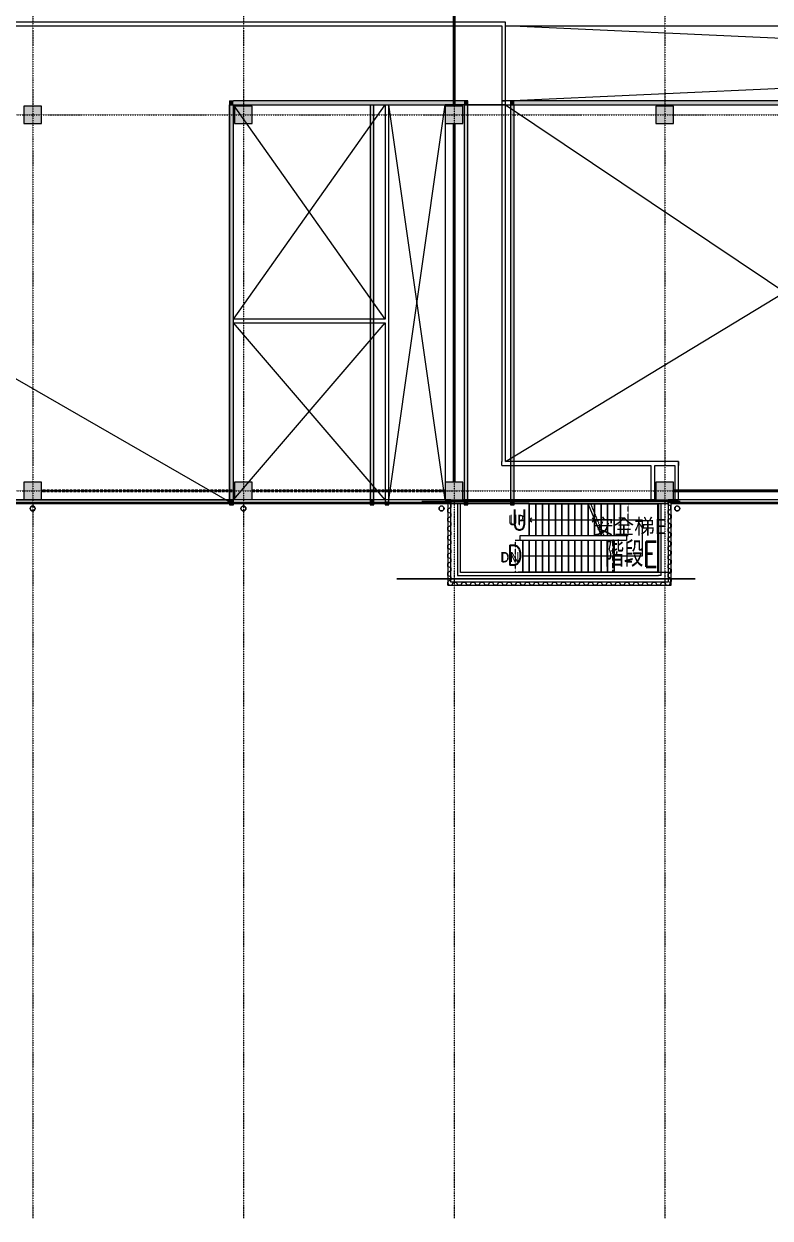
# Model space of a CAD drawing. Extents: x -32000 to 290600, y -29000 to 131250.
# Drawn here: x 159250 to 189000, y -29000 to 18625 of the extents above; entities that cross this region are included whole.
import ezdxf
from ezdxf.enums import TextEntityAlignment as Align

# ---------------------------------------------------------------- set-up
doc = ezdxf.new("R2010")
doc.units = 0
doc.header["$LTSCALE"] = 10
for name, pattern in [('H12PL2$0$JJP_三點線', [0.9, 0.3, -0.15, 0, -0.15, 0, -0.15, 0, -0.15]), ('H12PL2$0$JJP_虛線(退縮線、投影線、地下室範圍、非屬本工程、圖面分區)', [0.45, 0.3, -0.15]), ('H12PL2$0$虛線', [0.846667, 0.423333, -0.423333]), ('XFM7P20ICA$0$CENTERK3', [2.749, 2.5, -0.083, 0.083, -0.083]), ('XFM7P20ICA$0$H12PL2$0$JJP_三點線', [0.9, 0.3, -0.15, 0, -0.15, 0, -0.15, 0, -0.15]), ('XFM7P20ICA$0$XFDP20$0$HIDDEN2', [0.1875, 0.125, -0.0625])]:
    doc.linetypes.add(name, pattern=pattern)
for name, color, linetype in [('H12PL2$0$A-OBJE-2D', 252, 'Continuous'), ('H12PL2$0$A-OBJE-2D.200K', 252, 'Continuous'), ('H12PL2$0$A-OBJE-MEP', 252, 'Continuous'), ('H12PL2$0$A-STRS', 252, 'Continuous'), ('H12PL2$0$A-TEXT', 252, 'Continuous'), ('H12PL2$0$A-WALL-EX', 252, 'Continuous'), ('H12PL2$0$A-WALL-IN', 252, 'Continuous'), ('H12PL2$0$A-WALL-IN.200K', 252, 'Continuous'), ('H12PL2$0$A-ZONE', 252, 'Continuous'), ('H12PL2$0$S-COL', 252, 'Continuous'), ('H12PL2$0$S-GRID', 252, 'Continuous'), ('H12PL2$0$S-SLAB-SHOW', 252, 'Continuous'), ('H12PL2$0$S-SLAB-SHOW.200K', 252, 'Continuous'), ('H12PL2$0$S-WALL', 252, 'Continuous'), ('XFDP20$0$A-Partition-Col (50K)', 1, 'Continuous'), ('XFDP20$0$A-W-P3_(50K)', 2, 'Continuous'), ('XFDP20$0$A-W-R1 (Rockwool) (50K)', 2, 'Continuous'), ('XFM7P20ICA$0$H12PL2$0$A-OBJE-2D', 252, 'Continuous'), ('XFM7P20ICA$0$H12PL2$0$A-OBJE-MEP', 252, 'Continuous'), ('XFM7P20ICA$0$H12PL2$0$A-WALL-EX', 252, 'Continuous'), ('XFM7P20ICA$0$H12PL2$0$A-WALL-IN', 252, 'Continuous'), ('XFM7P20ICA$0$H12PL2$0$Hattch', 252, 'Continuous'), ('XFM7P20ICA$0$H12PL2$0$S-COL', 252, 'Continuous'), ('XFM7P20ICA$0$H12PL2$0$S-GRID', 252, 'Continuous'), ('XFM7P20ICA$0$H12PL2$0$S-WALL', 252, 'Continuous'), ('XFM7P20ICA$0$K-SIN', 252, 'XFM7P20ICA$0$CENTERK3'), ('XFM7P20ICA$0$TEXT2', 252, 'Continuous'), ('XFM7P20ICA$0$XFDP20$0$A-Partition-Col (200K)', 1, 'Continuous'), ('XFM7P20ICA$0$XFDP20$0$A-Partition-Col (50K)', 1, 'Continuous'), ('XFM7P20ICA$0$XFDP20$0$A-W-P3_(50K)', 2, 'Continuous'), ('XFM7P20ICA$0$XFDP20$0$A-W-R1 (Rockwool) (200K)', 2, 'XFM7P20ICA$0$XFDP20$0$HIDDEN2'), ('XFM7P20ICA$0$XFDP20$0$A-W-R1 (Rockwool) (50K)', 2, 'Continuous')]:
    doc.layers.add(name, color=color, linetype=linetype)
doc.styles.add('H12PL2$0$Standard', font='', dxfattribs={"width": 0.8})
doc.styles.add('XFM7P20ICA$0$H12PL2$0$Standard', font='isocp.shx', dxfattribs={"bigfont": 'chineset.shx'})
doc.styles.add('XFM7P20ICA$0$TEXT', font='romans.shx', dxfattribs={"width": 0.85, "bigfont": 'BIGFONT.shx'})
doc.styles.get('H12PL2$0$Standard').set_extended_font_data('Microsoft JhengHei')

# ---------------------------------------------------------------- blocks, each defined once
blk = doc.blocks.new('XFDP20$0$TP1-50-Partition_Col-side')
blk.add_lwpolyline([(-2.5, -4), (-2.5, -3.9), (-2.6, -3.9), (-2.5, -3), (-2.5, -0.3), (-2.4, -0.2), (-0.7, -0.2), (-0.5, -0.2), (-0.1, -0.2), (0, -0.2), (0, -0.2), (0.5, -0.2), (0.6, -0.2), (2.4, -0.2), (2.5, -0.3), (2.5, -3), (2.6, -3.9), (2.5, -3.9), (2.5, -4), (2.7, -4), (2.7, 0), (-2.7, 0), (-2.7, -4)], close=True)
for points in [[(-1.6, -2.1), (-2.3, -2.1, 0.414213), (-2.4, -2.2), (-2.4, -3.6), (-2.5, -3.6), (-2.5, -2.2, -0.414213), (-2.3, -2), (-1.6, -2), (-1.6, -2.1)], [(1.6, -2.1), (2.3, -2.1, -0.414213), (2.4, -2.2), (2.4, -3.6), (2.5, -3.6), (2.5, -2.2, 0.414213), (2.3, -2), (1.6, -2), (1.6, -2.1)]]:
    blk.add_lwpolyline(points, format="xyb")
blk.add_lwpolyline([(2.2, -3.6), (-2.2, -3.6, -0.414214), (-2.3, -3.5), (-2.3, -2.6, -0.414214), (-2.2, -2.5), (-1.3, -2.5, 0.414214), (-1.1, -2.3), (-1.1, -2.2, 0.414214), (-1.3, -2.1), (-1.9, -2.1), (-1.9, -2.1), (-1.3, -2.1, -0.414214), (-1.2, -2.2), (-1.2, -2.3, -0.414214), (-1.3, -2.4), (-2.2, -2.4, 0.414214), (-2.4, -2.6), (-2.4, -3.5, 0.414214), (-2.2, -3.6), (2.2, -3.6, 0.414214), (2.4, -3.5), (2.4, -2.6, 0.414214), (2.2, -2.4), (1.3, -2.4, -0.414214), (1.2, -2.3), (1.2, -2.2, -0.414214), (1.3, -2.1), (1.9, -2.1), (1.9, -2.1), (1.3, -2.1, 0.414214), (1.1, -2.2), (1.1, -2.3, 0.414214), (1.3, -2.5), (2.2, -2.5, -0.414214), (2.3, -2.6), (2.3, -3.5, -0.414214)], format="xyb", close=True)
blk = doc.blocks.new('XFDP20')
at = {"layer": 'XFDP20$0$A-W-P3_(50K)', "ltscale": 0.5}
for p, q in [((176375, 15350), (176375, 29650)), ((176425, 15350), (176425, 29650)), ((176375, 14650), (176375, 350)), ((176425, 14650), (176425, 350))]:
    blk.add_line(p, q, dxfattribs=at)
at = {"layer": 'XFDP20$0$A-W-R1 (Rockwool) (50K)'}
for p, q in [((192850, 25, 0), (185150, 25, 0)), ((192850, -25, 0), (185150, -25, 0))]:
    blk.add_line(p, q, dxfattribs=at)
at = {"layer": 'XFDP20$0$A-Partition-Col (50K)', "xscale": -10, "yscale": 10, "zscale": 10, "rotation": 90}
blk.add_blockref('XFDP20$0$TP1-50-Partition_Col-side', (185150, 0), dxfattribs=at)
blk = doc.blocks.new('H12PL2')
at = {"layer": 'H12PL2$0$A-OBJE-2D', "lineweight": 0}
for p, q in [((167600, 6850), (173650, 15400)), ((173650, 6850), (167600, 15400)), ((173800, -350), (176050, 15400)), ((176050, -350), (173800, 15400)), ((178450, 1170), (201900, 15400)), ((178450, 15400), (201900, -350)), ((167600, -350), (173650, 6700)), ((173650, -350), (167600, 6700))]:
    blk.add_line(p, q, dxfattribs=at)
at = {"layer": 'H12PL2$0$A-OBJE-2D.200K', "lineweight": 0}
for p, q in [((178450, 15550), (243150, 18550)), ((243150, 15550), (178450, 18550))]:
    blk.add_line(p, q, dxfattribs=at)
at = {"layer": 'H12PL2$0$A-OBJE-MEP', "lineweight": 0, "flags": 128}
for points in [[(159695, -700, 1), (159505, -700, 1)], [(168095, -700, 1), (167905, -700, 1)], [(175995, -700, 1), (175805, -700, 1)], [(185395, -700, 1), (185205, -700, 1)]]:
    blk.add_lwpolyline(points, format="xyb", close=True, dxfattribs=at)
at = {"layer": 'H12PL2$0$A-OBJE-MEP', "lineweight": 0}
for centre in [(159600, -700), (168000, -700), (175900, -700), (185300, -700)]:
    blk.add_circle(centre, 100, dxfattribs=at)
at = {"layer": 'H12PL2$0$A-STRS', "lineweight": 0}
for p, q in [((179400, -530), (179400, -1780)), ((181740, -530), (179400, -530)), ((179400, -530), (179400, -1780)), ((179660, -530), (179400, -530)), ((179400, -530), (179400, -1780)), ((183040, -530), (179400, -530)), ((179400, -530), (179400, -1780)), ((179660, -530), (179400, -530)), ((179660, -530), (179660, -1780)), ((179660, -1780), (179660, -530)), ((179660, -530), (179660, -1780)), ((179920, -530), (179660, -530)), ((179660, -530), (179660, -1780)), ((179660, -1780), (179660, -530)), ((179660, -530), (179660, -1780)), ((179920, -530), (179660, -530)), ((179920, -530), (179920, -1780)), ((179920, -1780), (179920, -530)), ((179920, -530), (179920, -1780)), ((180180, -530), (179920, -530)), ((179920, -530), (179920, -1780)), ((179920, -1780), (179920, -530)), ((179920, -530), (179920, -1780)), ((180180, -530), (179920, -530)), ((180180, -530), (180180, -1780)), ((180180, -1780), (180180, -530)), ((180180, -530), (180180, -1780)), ((180440, -530), (180180, -530)), ((180180, -530), (180180, -1780)), ((180180, -1780), (180180, -530)), ((180180, -530), (180180, -1780)), ((180440, -530), (180180, -530)), ((180440, -530), (180440, -1780)), ((180440, -1780), (180440, -530)), ((180440, -530), (180440, -1780)), ((180700, -530), (180440, -530)), ((180440, -530), (180440, -1780)), ((180440, -1780), (180440, -530)), ((180440, -530), (180440, -1780)), ((180700, -530), (180440, -530)), ((180700, -530), (180700, -1780)), ((180700, -1780), (180700, -530)), ((180700, -530), (180700, -1780)), ((180960, -530), (180700, -530)), ((180700, -530), (180700, -1780)), ((180700, -1780), (180700, -530)), ((180700, -530), (180700, -1780)), ((180960, -530), (180700, -530)), ((180960, -530), (180960, -1780)), ((180960, -1780), (180960, -530)), ((180960, -530), (180960, -1780)), ((181220, -530), (180960, -530)), ((180960, -530), (180960, -1780)), ((180960, -1780), (180960, -530)), ((180960, -530), (180960, -1780)), ((181220, -530), (180960, -530)), ((181220, -530), (181220, -1780)), ((181220, -1780), (181220, -530)), ((181220, -530), (181220, -1780)), ((181480, -530), (181220, -530)), ((181220, -530), (181220, -1780)), ((181220, -1780), (181220, -530)), ((181220, -530), (181220, -1780)), ((181480, -530), (181220, -530)), ((181480, -530), (181480, -1780)), ((181480, -1780), (181480, -530)), ((181480, -530), (181480, -1780)), ((181740, -530), (181480, -530)), ((181480, -530), (181480, -1780)), ((181480, -1780), (181480, -530)), ((181480, -530), (181480, -1780)), ((181740, -530), (181480, -530)), ((181740, -530), (181740, -1780)), ((181740, -1780), (181740, -530)), ((181740, -530), (181740, -1780)), ((181740, -530), (182260, -1780)), ((181740, -530), (181740, -1780)), ((181740, -1780), (181740, -530)), ((181740, -530), (181740, -1780)), ((182000, -530), (181740, -530)), ((182000, -530), (182000, -1780)), ((182000, -1780), (182000, -530)), ((182000, -530), (182000, -1780)), ((182260, -530), (182000, -530)), ((182260, -530), (182260, -1780)), ((182260, -1780), (182260, -530)), ((182260, -530), (182260, -1780)), ((182520, -530), (182260, -530)), ((182520, -530), (182520, -1780)), ((182520, -1780), (182520, -530)), ((182520, -530), (182520, -1780)), ((182780, -530), (182520, -530)), ((182780, -530), (182780, -1780)), ((182780, -1780), (182780, -530)), ((182780, -530), (182780, -1780)), ((183040, -530), (182780, -530)), ((183346.68, -530), (183040, -530)), ((183040, -530), (183040, -1780)), ((183040, -530), (183040, -1780)), ((183040, -530), (183040, -1780)), ((183040, -1780), (183040, -530)), ((184520, -530), (183040, -530)), ((183040, -530), (183040, -1780)), ((184520, -530), (183346.68, -530)), ((184520, -3230), (184520, -530)), ((184520, -3230), (184520, -530)), ((179500, -1080), (179400, -1155)), ((179400, -1155), (179660, -1155)), ((179400, -1155), (179660, -1155)), ((179400, -1155), (179500, -1230)), ((179660, -1155), (182000, -1155)), ((179660, -1155), (183040, -1155)), ((182000, -1155), (181900, -1080)), ((181900, -1230), (182000, -1155)), ((182000, -1155), (182000, -1780)), ((182000, -1780), (182000, -1155)), ((182000, -1155), (182000, -1780)), ((183040, -1155), (183895, -1155)), ((183895, -1155), (183895, -2605)), ((179400, -1780), (182260, -1780)), ((179400, -1780), (179660, -1780)), ((179400, -1780), (183040, -1780)), ((179400, -1780), (179660, -1780)), ((179660, -1780), (179920, -1780)), ((179660, -1780), (179920, -1780)), ((179920, -1780), (180180, -1780)), ((179920, -1780), (180180, -1780)), ((180180, -1780), (180440, -1780)), ((180180, -1780), (180440, -1780)), ((180440, -1780), (180700, -1780)), ((180440, -1780), (180700, -1780)), ((180700, -1780), (180960, -1780)), ((180700, -1780), (180960, -1780)), ((180960, -1780), (181220, -1780)), ((180960, -1780), (181220, -1780)), ((181220, -1780), (181480, -1780)), ((181220, -1780), (181480, -1780)), ((181480, -1780), (181740, -1780)), ((181480, -1780), (181740, -1780)), ((181740, -1780), (182000, -1780)), ((181740, -1780), (182000, -1780)), ((182000, -1780), (182260, -1780)), ((182000, -1780), (182260, -1780)), ((182260, -1780), (182520, -1780)), ((182520, -1780), (182780, -1780)), ((182780, -1780), (183040, -1780)), ((183040, -1780), (183270, -1780)), ((183040, -1780), (183270, -1780)), ((183270, -1780), (183270, -1980)), ((183270, -1780), (183270, -1980)), ((182780, -1980), (179140, -1980)), ((179140, -3230), (179140, -1980)), ((179400, -1980), (179140, -1980)), ((179140, -1980), (179140, -3230)), ((179400, -3230), (179400, -1980)), ((179660, -1980), (179400, -1980)), ((179400, -1980), (179400, -3230)), ((179400, -3230), (179400, -1980)), ((179660, -3230), (179660, -1980)), ((179920, -1980), (179660, -1980)), ((179660, -1980), (179660, -3230)), ((179660, -3230), (179660, -1980)), ((179920, -3230), (179920, -1980)), ((180180, -1980), (179920, -1980)), ((179920, -1980), (179920, -3230)), ((179920, -3230), (179920, -1980)), ((180180, -3230), (180180, -1980)), ((180440, -1980), (180180, -1980)), ((180180, -1980), (180180, -3230)), ((180180, -3230), (180180, -1980)), ((180440, -3230), (180440, -1980)), ((180700, -1980), (180440, -1980)), ((180440, -1980), (180440, -3230)), ((180440, -3230), (180440, -1980)), ((180700, -3230), (180700, -1980)), ((180960, -1980), (180700, -1980)), ((180700, -1980), (180700, -3230)), ((180700, -3230), (180700, -1980)), ((180960, -3230), (180960, -1980)), ((181220, -1980), (180960, -1980)), ((180960, -1980), (180960, -3230)), ((180960, -3230), (180960, -1980)), ((181220, -3230), (181220, -1980)), ((181480, -1980), (181220, -1980)), ((181220, -1980), (181220, -3230)), ((181220, -3230), (181220, -1980)), ((181480, -3230), (181480, -1980)), ((181740, -1980), (181480, -1980)), ((181480, -1980), (181480, -3230)), ((181480, -3230), (181480, -1980)), ((181740, -3230), (181740, -1980)), ((182000, -1980), (181740, -1980)), ((181740, -1980), (181740, -3230)), ((181740, -3230), (181740, -1980)), ((182000, -3230), (182000, -1980)), ((182260, -1980), (182000, -1980)), ((182000, -1980), (182000, -3230)), ((182000, -3230), (182000, -1980)), ((182260, -3230), (182260, -1980)), ((182520, -1980), (182260, -1980)), ((182260, -1980), (182260, -3230)), ((182260, -3230), (182260, -1980)), ((182520, -3230), (182520, -1980)), ((182780, -1980), (182520, -1980)), ((182520, -1980), (182520, -3230)), ((182520, -3230), (182520, -1980)), ((183270, -1980), (182780, -1980)), ((182780, -3230), (182780, -1980)), ((182780, -3230), (182780, -1980)), ((183270, -1980), (182780, -1980)), ((182780, -1980), (182780, -3230)), ((182780, -3230), (182780, -1980)), ((179400, -2605), (179140, -2605)), ((182780, -2605), (179400, -2605)), ((183895, -2605), (182780, -2605)), ((179140, -3230), (182780, -3230)), ((179140, -3230), (179400, -3230)), ((179400, -3230), (179660, -3230)), ((179660, -3230), (179920, -3230)), ((179920, -3230), (180180, -3230)), ((180180, -3230), (180440, -3230)), ((180440, -3230), (180700, -3230)), ((180700, -3230), (180960, -3230)), ((180960, -3230), (181220, -3230)), ((181220, -3230), (181480, -3230)), ((181480, -3230), (181740, -3230)), ((181740, -3230), (182000, -3230)), ((182000, -3230), (182260, -3230)), ((182260, -3230), (182520, -3230)), ((182520, -3230), (182780, -3230)), ((182780, -3230), (184520, -3230)), ((182780, -3230), (184520, -3230))]:
    blk.add_line(p, q, dxfattribs=at)
at = {"layer": 'H12PL2$0$A-STRS', "linetype": 'H12PL2$0$JJP_虛線(退縮線、投影線、地下室範圍、非屬本工程、圖面分區)', "lineweight": 0}
for p, q in [((179664.35, -1780), (179664.35, -530)), ((179664.35, -1780), (179664.35, -530)), ((182000, -530), (181848.31, -530)), ((181848.31, -530), (182368.31, -1780)), ((182000, -530), (182000, -894.64)), ((182000, -894.64), (182000, -530)), ((182000, -530), (182000, -894.64)), ((182260, -530), (182000, -530)), ((182260, -530), (182260, -1519.64)), ((182260, -1519.64), (182260, -530)), ((182260, -530), (182260, -1519.64)), ((182520, -530), (182260, -530)), ((182520, -530), (182520, -1780)), ((182520, -1780), (182520, -530)), ((182520, -530), (182520, -1780)), ((182780, -530), (182520, -530)), ((182780, -530), (182780, -1780)), ((182780, -1780), (182780, -530)), ((182780, -530), (182780, -1780)), ((183040, -530), (182780, -530)), ((183040, -530), (183040, -1780)), ((183040, -530), (183040, -1780)), ((183040, -530), (183040, -1780)), ((183040, -1780), (183040, -530)), ((184520, -530), (183040, -530)), ((183040, -530), (183040, -1780)), ((183346.68, -1780), (183346.68, -530)), ((183346.68, -1780), (183346.68, -530)), ((184520, -3230), (184520, -530)), ((182368.31, -1780), (182520, -1780)), ((182520, -1780), (182780, -1780)), ((182780, -1780), (183040, -1780)), ((183040, -1780), (183270, -1780)), ((183270, -1780), (183346.68, -1780)), ((183270, -1780), (183270, -1980)), ((183270, -1780), (183346.68, -1780)), ((179140, -1980), (178833.32, -1980)), ((178833.32, -1980), (178833.32, -3230)), ((179140, -1980), (178833.32, -1980)), ((178833.32, -1980), (178833.32, -3230)), ((179140, -3230), (179140, -1980)), ((179400, -1980), (179140, -1980)), ((179140, -1980), (179140, -3230)), ((179400, -3230), (179400, -1980)), ((179660, -1980), (179400, -1980)), ((179400, -1980), (179400, -3230)), ((179400, -3230), (179400, -1980)), ((179660, -3230), (179660, -1980)), ((179920, -1980), (179660, -1980)), ((179660, -1980), (179660, -3230)), ((179660, -3230), (179660, -1980)), ((179920, -3230), (179920, -1980)), ((180180, -1980), (179920, -1980)), ((179920, -1980), (179920, -3230)), ((179920, -3230), (179920, -1980)), ((180180, -3230), (180180, -1980)), ((180440, -1980), (180180, -1980)), ((180180, -1980), (180180, -3230)), ((180180, -3230), (180180, -1980)), ((180440, -3230), (180440, -1980)), ((180700, -1980), (180440, -1980)), ((180440, -1980), (180440, -3230)), ((180440, -3230), (180440, -1980)), ((180700, -3230), (180700, -1980)), ((180960, -1980), (180700, -1980)), ((180700, -1980), (180700, -3230)), ((180700, -3230), (180700, -1980)), ((180960, -3230), (180960, -1980)), ((181220, -1980), (180960, -1980)), ((180960, -1980), (180960, -3230)), ((180960, -3230), (180960, -1980)), ((181220, -3230), (181220, -1980)), ((181480, -1980), (181220, -1980)), ((181220, -1980), (181220, -3230)), ((181220, -3230), (181220, -1980)), ((181480, -3230), (181480, -1980)), ((181740, -1980), (181480, -1980)), ((181480, -1980), (181480, -3230)), ((181480, -3230), (181480, -1980)), ((181740, -3230), (181740, -1980)), ((182000, -1980), (181740, -1980)), ((181740, -1980), (181740, -3230)), ((181740, -3230), (181740, -1980)), ((182000, -3230), (182000, -1980)), ((182260, -1980), (182000, -1980)), ((182000, -1980), (182000, -3230)), ((182000, -3230), (182000, -1980)), ((182260, -3230), (182260, -1980)), ((182520, -1980), (182260, -1980)), ((182260, -1980), (182260, -3230)), ((182260, -3230), (182260, -1980)), ((182520, -3230), (182520, -1980)), ((182780, -1980), (182520, -1980)), ((182520, -1980), (182520, -3230)), ((182520, -3230), (182520, -1980)), ((182733.32, -3230), (182733.32, -1980)), ((182733.32, -3230), (182733.32, -1980)), ((182780, -3230), (182780, -1980)), ((182780, -3230), (182780, -1980)), ((183270, -1980), (182780, -1980)), ((182780, -1980), (182780, -3230)), ((182780, -3230), (182780, -1980)), ((178833.32, -3230), (179140, -3230)), ((178833.32, -3230), (179140, -3230)), ((179140, -3230), (179400, -3230)), ((179400, -3230), (179660, -3230)), ((179660, -3230), (179920, -3230)), ((179920, -3230), (180180, -3230)), ((180180, -3230), (180440, -3230)), ((180440, -3230), (180700, -3230)), ((180700, -3230), (180960, -3230)), ((180960, -3230), (181220, -3230)), ((181220, -3230), (181480, -3230)), ((181480, -3230), (181740, -3230)), ((181740, -3230), (182000, -3230)), ((182000, -3230), (182260, -3230)), ((182260, -3230), (182520, -3230)), ((182520, -3230), (182780, -3230)), ((182780, -3230), (184520, -3230))]:
    blk.add_line(p, q, dxfattribs=at)
at = {"layer": 'H12PL2$0$A-STRS', "linetype": 'H12PL2$0$虛線', "lineweight": 0}
for p, q in [((183040, -530), (181848.31, -530)), ((183346.68, -530), (183040, -530)), ((184520, -530), (183346.68, -530)), ((184520, -3230), (184520, -530)), ((182368.31, -1780), (183040, -1780)), ((183040, -1780), (183270, -1780)), ((183270, -1780), (183270, -1980)), ((182780, -1980), (179140, -1980)), ((183270, -1980), (182780, -1980)), ((179140, -3230), (182780, -3230)), ((182780, -3230), (184520, -3230))]:
    blk.add_line(p, q, dxfattribs=at)
at = {"layer": 'H12PL2$0$A-STRS', "lineweight": 0, "flags": 128}
for points in [[(179400, -1180, 1), (179400, -1130, 1)], [(179140, -2630, 1), (179140, -2580, 1)]]:
    blk.add_lwpolyline(points, format="xyb", close=True, dxfattribs=at)
at = {"layer": 'H12PL2$0$A-WALL-EX', "lineweight": 0}
for p, q in [((176150, -465), (151700, -465)), ((176270, -350), (176150, -350)), ((176270, -350), (176150, -350)), ((176150, -465), (176270, -465)), ((176150, -465), (176270, -465)), ((176270, -465), (176270, -350)), ((185050, -350), (184930, -350)), ((184930, -350), (184930, -465)), ((185050, -350), (184930, -350)), ((184930, -465), (185050, -465)), ((184930, -465), (185050, -465)), ((243100, -465), (185050, -465))]:
    blk.add_line(p, q, dxfattribs=at)
at = {"layer": 'H12PL2$0$A-WALL-EX', "lineweight": 0, "flags": 128}
for points in [[(176150, -350), (151665, -350)], [(176150, -350), (176270, -350)], [(176150, -500), (176150, -465)], [(176150, -465), (176150, -3640)], [(176270, -3640), (176270, -350)], [(184930, -350), (184930, -3640)], [(185050, -350), (184930, -350)], [(243220, -350), (185050, -350)], [(185050, -500), (185050, -465)], [(185050, -3640), (185050, -465)], [(151700, -500), (176150, -500)], [(151700, -500), (176150, -500)], [(151700, -500), (176150, -500)], [(185050, -500), (243100, -500)], [(185050, -500), (243100, -500)], [(185050, -500), (243100, -500)], [(176150, -3760), (176150, -3640)], [(176150, -3760), (185050, -3760)], [(184930, -3640), (176270, -3640)], [(185050, -3760), (185050, -3640)]]:
    blk.add_lwpolyline(points, dxfattribs=at)
at = {"layer": 'H12PL2$0$A-WALL-IN', "lineweight": 0, "flags": 128}
for points in [[(167450, 15550), (167600, 15550)], [(167450, 15550), (167450, -440)], [(176800, 15550), (167600, 15550)], [(167600, 15400), (173650, 15400)], [(167600, 6850), (167600, 15400)], [(173650, 15400), (173650, 6850)], [(173800, 15400), (176800, 15400)], [(173800, -440), (173800, 15400)], [(176950, 15550), (176800, 15550)], [(176800, 15400), (176800, -350)], [(176950, -350), (176950, 15550)], [(178300, 15550), (178300, 15400)], [(201975, 15550), (178300, 15550)], [(178300, 15400), (178300, 1170)], [(178450, 1170), (178450, 15400)], [(178450, 15400), (201900, 15400)], [(173650, 6850), (167600, 6850)], [(167600, 6700), (173650, 6700)], [(167600, -440), (167600, 6700)], [(173650, 6700), (173650, -440)], [(178300, 1020), (178300, 1170)], [(178300, 1020), (184250, 1020)], [(185350, 1170), (178450, 1170)], [(184250, 1020), (184250, -350)], [(184400, -350), (184400, 1020)], [(184400, 1020), (185200, 1020)], [(185200, 1020), (185200, -350)], [(185350, 1170), (185350, 1020)], [(185350, -350), (185350, 1020)], [(167450, -440), (167600, -440)], [(173650, -440), (173800, -440)], [(176270, -350), (176270, -500)], [(184450, -350), (176750, -350)], [(176800, -350), (176950, -350)], [(184250, -350), (184400, -350)], [(184930, -500), (184930, -350)], [(185200, -350), (185350, -350)], [(176270, -500), (176537, -500)], [(176537, -500), (176537, -3372.5)], [(176650, -3259.5), (176650, -500)], [(176650, -500), (184549.5, -500)], [(184549.5, -500), (184549.5, -3259.5)], [(184662.5, -3372.5), (184662.5, -500)], [(184662.5, -500), (184930, -500)], [(184549.5, -3259.5), (176650, -3259.5)], [(176537, -3372.5), (176650, -3372.5)], [(176650, -3372.5), (184549.5, -3372.5)], [(184662.5, -3372.5), (184549.5, -3372.5)]]:
    blk.add_lwpolyline(points, dxfattribs=at)
at = {"layer": 'H12PL2$0$A-WALL-IN.200K', "lineweight": 0, "flags": 128}
for points in [[(39650, 18550), (178300, 18550)], [(178300, 18550), (178300, 15550)], [(178450, 18550), (243150, 18550)], [(178450, 15550), (178450, 18550)], [(178300, 15550), (178450, 15550)]]:
    blk.add_lwpolyline(points, dxfattribs=at)
at = {"layer": 'H12PL2$0$S-COL', "lineweight": 0, "flags": 128}
for points in [[(159250, 14650), (159950, 14650), (159950, 15350), (159250, 15350)], [(167650, 14650), (168350, 14650), (168350, 15350), (167650, 15350)], [(176050, 14650), (176750, 14650), (176750, 15350), (176050, 15350)], [(184450, 14650), (185150, 14650), (185150, 15350), (184450, 15350)]]:
    blk.add_lwpolyline(points, close=True, dxfattribs=at)
for points in [[(159950, -350), (159950, 350), (159250, 350), (159250, -350)], [(168350, -350), (168350, 350), (167650, 350), (167650, -350)], [(176270, -350), (176750, -350), (176750, 350), (176050, 350), (176050, -350)], [(185150, -350), (185150, 350), (184450, 350), (184450, -350), (184930, -350)]]:
    blk.add_lwpolyline(points, dxfattribs=at)
at = {"layer": 'H12PL2$0$S-GRID', "linetype": 'H12PL2$0$JJP_三點線', "lineweight": 0}
for p, q in [((159600, 128250), (159600, -28000)), ((168000, 128250), (168000, -28000)), ((176400, 128250), (176400, -28000)), ((184800, 128250), (184800, -28000)), ((-29000, 15000), (289600, 15000)), ((-29000, 0), (289600, 0)), ((159600, -28000), (159600, -29000)), ((168000, -28000), (168000, -29000)), ((176400, -28000), (176400, -29000)), ((184800, -28000), (184800, -29000))]:
    blk.add_line(p, q, dxfattribs=at)
at = {"layer": 'H12PL2$0$S-SLAB-SHOW', "lineweight": 0, "flags": 128}
for points in [[(176050, -350), (185350, -350), (185350, 1170), (178450, 1170), (178450, 15400), (176050, 15400)], [(176150, -3760), (185050, -3760), (185050, -3260), (179140, -3260), (179140, -1980), (179040, -1980), (179040, -1780), (179400, -1780), (179400, -500), (176150, -500)]]:
    blk.add_lwpolyline(points, close=True, dxfattribs=at)
at = {"layer": 'H12PL2$0$S-SLAB-SHOW.200K', "lineweight": 0, "flags": 128}
blk.add_lwpolyline([(18450, -350), (167450, -350), (167450, 15400), (178450, 15400), (178450, 18700), (39500, 18700), (39500, 10975), (18450, 10975)], close=True, dxfattribs=at)
at = {"layer": 'H12PL2$0$S-WALL', "lineweight": 0}
for p, q in [((167450, -330), (167450, -550)), ((167600, -550), (167600, -330)), ((173650, -330), (173650, -550)), ((173800, -550), (173800, -330)), ((167450, -550), (167600, -550)), ((173650, -550), (173800, -550))]:
    blk.add_line(p, q, dxfattribs=at)
blk.add_blockref('XFDP20', (0, 0))
at = {"layer": 'H12PL2$0$A-TEXT', "linetype": 'Continuous', "lineweight": 0, "char_height": 400, "attachment_point": 4, "style": 'H12PL2$0$Standard'}
for s, insert in [('\\A1;UP', (178618.92, -1151.59)), ('\\A1;DN', (178280.58, -2654.81))]:
    blk.add_mtext(s, dxfattribs=dict(at, insert=insert))
at = {"layer": 'H12PL2$0$A-ZONE', "style": 'H12PL2$0$Standard'}
for s, p in [('安全梯E', (183393.11, -1114.51)), ('-', (183393.11, -2456.4))]:
    blk.add_text(s, height=600, dxfattribs=at).set_placement(p, align=Align.TOP_CENTER)
blk = doc.blocks.new('XFM7P20ICA$0$XFDP20$0$TP1-50-Partition_Col-side')
blk.add_lwpolyline([(-2.5, -4), (-2.5, -3.9), (-2.6, -3.9), (-2.5, -3), (-2.5, -0.3), (-2.4, -0.2), (-0.7, -0.2), (-0.5, -0.2), (-0.1, -0.2), (0, -0.2), (0, -0.2), (0.5, -0.2), (0.6, -0.2), (2.4, -0.2), (2.5, -0.3), (2.5, -3), (2.6, -3.9), (2.5, -3.9), (2.5, -4), (2.7, -4), (2.7, 0), (-2.7, 0), (-2.7, -4)], close=True)
for points in [[(-1.6, -2.1), (-2.3, -2.1, 0.414213), (-2.4, -2.2), (-2.4, -3.6), (-2.5, -3.6), (-2.5, -2.2, -0.414213), (-2.3, -2), (-1.6, -2), (-1.6, -2.1)], [(1.6, -2.1), (2.3, -2.1, -0.414213), (2.4, -2.2), (2.4, -3.6), (2.5, -3.6), (2.5, -2.2, 0.414213), (2.3, -2), (1.6, -2), (1.6, -2.1)]]:
    blk.add_lwpolyline(points, format="xyb")
blk.add_lwpolyline([(2.2, -3.6), (-2.2, -3.6, -0.414214), (-2.3, -3.5), (-2.3, -2.6, -0.414214), (-2.2, -2.5), (-1.3, -2.5, 0.414214), (-1.1, -2.3), (-1.1, -2.2, 0.414214), (-1.3, -2.1), (-1.9, -2.1), (-1.9, -2.1), (-1.3, -2.1, -0.414214), (-1.2, -2.2), (-1.2, -2.3, -0.414214), (-1.3, -2.4), (-2.2, -2.4, 0.414214), (-2.4, -2.6), (-2.4, -3.5, 0.414214), (-2.2, -3.6), (2.2, -3.6, 0.414214), (2.4, -3.5), (2.4, -2.6, 0.414214), (2.2, -2.4), (1.3, -2.4, -0.414214), (1.2, -2.3), (1.2, -2.2, -0.414214), (1.3, -2.1), (1.9, -2.1), (1.9, -2.1), (1.3, -2.1, 0.414214), (1.1, -2.2), (1.1, -2.3, 0.414214), (1.3, -2.5), (2.2, -2.5, -0.414214), (2.3, -2.6), (2.3, -3.5, -0.414214)], format="xyb", close=True)
blk = doc.blocks.new('XFM7P20ICA$0$XFDP20')
at = {"layer": 'XFM7P20ICA$0$XFDP20$0$A-W-P3_(50K)', "ltscale": 0.5}
for p, q in [((176375, 15350), (176375, 29650)), ((176425, 15350), (176425, 29650)), ((176375, 14650), (176375, 350)), ((176425, 14650), (176425, 350))]:
    blk.add_line(p, q, dxfattribs=at)
at = {"layer": 'XFM7P20ICA$0$XFDP20$0$A-W-R1 (Rockwool) (200K)'}
for p, q in [((167650, 25, 0), (159950, 25, 0)), ((168350, 25, 0), (176050, 25, 0)), ((167650, -25, 0), (159950, -25, 0)), ((168350, -25, 0), (176050, -25, 0))]:
    blk.add_line(p, q, dxfattribs=at)
at = {"layer": 'XFM7P20ICA$0$XFDP20$0$A-W-R1 (Rockwool) (50K)'}
for p, q in [((192850, 25, 0), (185150, 25, 0)), ((192850, -25, 0), (185150, -25, 0))]:
    blk.add_line(p, q, dxfattribs=at)
at = {"layer": 'XFM7P20ICA$0$XFDP20$0$A-Partition-Col (200K)', "yscale": 10, "zscale": 10}
for p, xscale, rotation in [((159950, 0), -10, 90), ((167650, 0, 0), 10, 270), ((168350, 0, 0), -10, 90), ((176050, 0), 10, 270)]:
    blk.add_blockref('XFM7P20ICA$0$XFDP20$0$TP1-50-Partition_Col-side', p, dxfattribs=dict(at, xscale=xscale, rotation=rotation))
at = {"layer": 'XFM7P20ICA$0$XFDP20$0$A-Partition-Col (50K)', "xscale": -10, "yscale": 10, "zscale": 10, "rotation": 90}
blk.add_blockref('XFM7P20ICA$0$XFDP20$0$TP1-50-Partition_Col-side', (185150, 0), dxfattribs=at)
blk = doc.blocks.new('XFM7P20ICA$0$H12PL2')
at = {"layer": 'XFM7P20ICA$0$H12PL2$0$Hattch', "linetype": 'Continuous', "lineweight": 0}
for points in [[(159250, 14650), (159950, 14650), (159950, 15350), (159250, 15350)], [(167600, 15550), (167450, 15550), (167600, 15400)], [(167600, 15400), (167450, 15550), (167450, 15400)], [(167450, 15400), (167450, -440), (167600, -440), (167600, 15400)], [(167600, 15400), (176800, 15400), (176800, 15550), (167600, 15550)], [(167650, 14650), (168350, 14650), (168350, 15350), (167650, 15350)], [(173200, -440), (173200, 15400), (173050, 15400), (173050, -440)], [(176050, 14650), (176750, 14650), (176750, 15350), (176050, 15350)], [(176800, 15400), (176950, 15550), (176800, 15550)], [(176800, 15400), (176950, 15400), (176950, 15550)], [(176800, 15400), (176800, -440), (176950, -440), (176950, 15400)], [(178800, 15550), (178650, 15550), (178800, 15400)], [(178800, 15400), (178650, 15550), (178650, 15400)], [(178650, 15400), (178650, -440), (178800, -440), (178800, 15400)], [(178800, 15400), (201975, 15400), (201975, 15550), (178800, 15550)], [(184450, 14650), (185150, 14650), (185150, 15350), (184450, 15350)], [(159250, 350), (159250, -350), (159950, -350), (159950, 350)], [(167650, 350), (167650, -350), (168350, -350), (168350, 350)], [(176050, 350), (176050, -350), (176150, -350), (176270, -350), (176750, -350), (176750, 350)], [(184450, -350), (184930, -350), (185050, -350), (185150, -350), (185150, 350), (184450, 350)], [(167450, -550), (167600, -550), (167600, -330), (167450, -330)], [(173050, -550), (173200, -550), (173200, -330), (173050, -330)], [(176800, -550), (176950, -550), (176950, -330), (176800, -330)], [(178650, -550), (178800, -550), (178800, -330), (178650, -330)]]:
    blk.add_hatch(color=256, dxfattribs=at).paths.add_polyline_path(points)
at = {"layer": 'XFM7P20ICA$0$H12PL2$0$A-OBJE-2D', "lineweight": 0}
blk.add_line((18450, 85450), (167450, -440), dxfattribs=at)
at = {"layer": 'XFM7P20ICA$0$H12PL2$0$A-OBJE-MEP', "lineweight": 0, "flags": 128}
for points in [[(159695, -700, 1), (159505, -700, 1)], [(168095, -700, 1), (167905, -700, 1)], [(175995, -700, 1), (175805, -700, 1)], [(185395, -700, 1), (185205, -700, 1)]]:
    blk.add_lwpolyline(points, format="xyb", close=True, dxfattribs=at)
at = {"layer": 'XFM7P20ICA$0$H12PL2$0$A-OBJE-MEP', "lineweight": 0}
for centre in [(159600, -700), (168000, -700), (175900, -700), (185300, -700)]:
    blk.add_circle(centre, 100, dxfattribs=at)
at = {"layer": 'XFM7P20ICA$0$H12PL2$0$A-WALL-EX', "lineweight": 0}
for p, q in [((176150, -465), (151700, -465)), ((176270, -350), (176150, -350)), ((176270, -350), (176150, -350)), ((176150, -465), (176270, -465)), ((176150, -465), (176270, -465)), ((176270, -465), (176270, -350)), ((185050, -350), (184930, -350)), ((184930, -350), (184930, -465)), ((185050, -350), (184930, -350)), ((184930, -465), (185050, -465)), ((184930, -465), (185050, -465)), ((243100, -465), (185050, -465))]:
    blk.add_line(p, q, dxfattribs=at)
at = {"layer": 'XFM7P20ICA$0$H12PL2$0$A-WALL-EX', "lineweight": 0, "flags": 128}
for points in [[(176150, -350), (151700, -350)], [(176150, -350), (176270, -350)], [(176150, -500), (176150, -465)], [(176150, -465), (176150, -3640)], [(176270, -3640), (176270, -350)], [(184930, -350), (184930, -3640)], [(185050, -350), (184930, -350)], [(243100, -350), (185050, -350)], [(185050, -500), (185050, -465)], [(185050, -3640), (185050, -465)], [(151700, -500), (176150, -500)], [(185050, -500), (243100, -500)], [(176150, -3760), (176150, -3640)], [(176150, -3760), (185050, -3760)], [(184930, -3640), (176270, -3640)], [(185050, -3760), (185050, -3640)]]:
    blk.add_lwpolyline(points, dxfattribs=at)
at = {"layer": 'XFM7P20ICA$0$H12PL2$0$A-WALL-IN', "lineweight": 0, "flags": 128}
for points in [[(167450, 15550), (167600, 15550)], [(167450, 15550), (167450, -440)], [(176800, 15550), (167600, 15550)], [(167600, 15400), (173050, 15400)], [(167600, -440), (167600, 15400)], [(173050, 15400), (173050, -440)], [(173200, 15400), (176800, 15400)], [(173200, -440), (173200, 15400)], [(176950, 15550), (176800, 15550)], [(176800, 15400), (176800, -440)], [(176950, -440), (176950, 15550)], [(178650, 15550), (178800, 15550)], [(178650, 15550), (178650, -440)], [(201975, 15550), (178800, 15550)], [(178800, 15400), (201900, 15400)], [(178800, -440), (178800, 15400)], [(167450, -440), (167600, -440)], [(173050, -440), (173200, -440)], [(176270, -350), (176270, -500)], [(176800, -350), (176750, -350)], [(176800, -440), (176950, -440)], [(178650, -350), (176950, -350)], [(178650, -440), (178800, -440)], [(184450, -350), (178800, -350)], [(184930, -500), (184930, -350)], [(176270, -500), (184930, -500)]]:
    blk.add_lwpolyline(points, dxfattribs=at)
at = {"layer": 'XFM7P20ICA$0$H12PL2$0$Hattch', "lineweight": 0}
for p, q in [((176151.68, -465), (176151.68, -483.76)), ((184931.68, -539.16), (184931.68, -465)), ((176268.32, -543.95), (176150, -484.79)), ((176268.32, -661.88), (176150, -721.04)), ((176150, -845.83), (176150, -722.08)), ((176268.32, -904.99), (176150, -845.83)), ((176270, -542.92), (176151.68, -483.76)), ((176270, -662.92), (176151.68, -722.08)), ((176151.68, -723.11), (176151.68, -844.79)), ((176270, -903.95), (176151.68, -844.79)), ((176268.32, -543.95), (176268.32, -661.88)), ((176268.32, -904.99), (176268.32, -1022.92)), ((176270, -903.95), (176270, -1023.95)), ((184930, -540.2), (185048.32, -599.36)), ((184930, -781.24), (185048.32, -722.08)), ((184930, -901.24), (184930, -781.24)), ((184930, -901.24), (185048.32, -960.4)), ((184931.68, -539.16), (185050, -598.32)), ((184931.68, -782.27), (185050, -723.11)), ((184931.68, -900.2), (184931.68, -782.27)), ((184931.68, -900.2), (185050, -959.36)), ((185048.32, -721.04), (185048.32, -599.36)), ((176268.32, -1022.92), (176150, -1082.08)), ((176150, -1206.87), (176150, -1083.11)), ((176268.32, -1266.03), (176150, -1206.87)), ((176268.32, -1383.95), (176150, -1443.11)), ((176270, -1023.95), (176151.68, -1083.11)), ((176151.68, -1084.15), (176151.68, -1205.83)), ((176270, -1264.99), (176151.68, -1205.83)), ((176270, -1384.99), (176151.68, -1444.15)), ((176268.32, -1266.03), (176268.32, -1383.95)), ((176270, -1264.99), (176270, -1384.99)), ((184930, -1142.27), (185048.32, -1083.11)), ((184930, -1262.27), (184930, -1142.27)), ((184930, -1262.27), (185048.32, -1321.43)), ((184931.68, -1143.31), (185050, -1084.15)), ((184931.68, -1261.24), (184931.68, -1143.31)), ((184931.68, -1261.24), (185050, -1320.4)), ((185048.32, -1082.08), (185048.32, -960.4)), ((185048.32, -1443.11), (185048.32, -1321.43)), ((185050, -959.36), (185050, -1083.11)), ((185050, -1320.4), (185050, -1444.15)), ((176150, -1567.91), (176150, -1444.15)), ((176268.32, -1627.07), (176150, -1567.91)), ((176268.32, -1744.99), (176150, -1804.15)), ((176150, -1928.95), (176150, -1805.19)), ((176151.68, -1445.19), (176151.68, -1566.87)), ((176270, -1626.03), (176151.68, -1566.87)), ((176270, -1746.03), (176151.68, -1805.19)), ((176151.68, -1806.23), (176151.68, -1927.91)), ((176268.32, -1627.07), (176268.32, -1744.99)), ((176270, -1626.03), (176270, -1746.03)), ((184930, -1503.31), (185048.32, -1444.15)), ((184930, -1623.31), (184930, -1503.31)), ((184930, -1623.31), (185048.32, -1682.47)), ((184930, -1864.35), (185048.32, -1805.19)), ((184930, -1984.35), (184930, -1864.35)), ((184931.68, -1504.35), (185050, -1445.19)), ((184931.68, -1622.27), (184931.68, -1504.35)), ((184931.68, -1622.27), (185050, -1681.43)), ((184931.68, -1865.39), (185050, -1806.23)), ((184931.68, -1983.31), (184931.68, -1865.39)), ((185048.32, -1804.15), (185048.32, -1682.47)), ((185050, -1681.43), (185050, -1805.19)), ((176268.32, -1988.11), (176150, -1928.95)), ((176268.32, -2106.03), (176150, -2165.19)), ((176150, -2289.99), (176150, -2166.23)), ((176268.32, -2349.15), (176150, -2289.99)), ((176270, -1987.07), (176151.68, -1927.91)), ((176270, -2107.07), (176151.68, -2166.23)), ((176151.68, -2167.27), (176151.68, -2288.95)), ((176270, -2348.11), (176151.68, -2288.95)), ((176268.32, -1988.11), (176268.32, -2106.03)), ((176268.32, -2349.15), (176268.32, -2467.07)), ((176270, -1987.07), (176270, -2107.07)), ((176270, -2348.11), (176270, -2468.11)), ((184930, -1984.35), (185048.32, -2043.51)), ((184930, -2225.39), (185048.32, -2166.23)), ((184930, -2345.39), (184930, -2225.39)), ((184930, -2345.39), (185048.32, -2404.55)), ((184931.68, -1983.31), (185050, -2042.47)), ((184931.68, -2226.43), (185050, -2167.27)), ((184931.68, -2344.35), (184931.68, -2226.43)), ((184931.68, -2344.35), (185050, -2403.51)), ((185048.32, -2165.19), (185048.32, -2043.51)), ((185050, -2042.47), (185050, -2166.23)), ((176268.32, -2467.07), (176150, -2526.23)), ((176150, -2651.02), (176150, -2527.27)), ((176268.32, -2710.18), (176150, -2651.02)), ((176268.32, -2828.11), (176150, -2887.27)), ((176270, -2468.11), (176151.68, -2527.27)), ((176151.68, -2528.31), (176151.68, -2649.99)), ((176270, -2709.15), (176151.68, -2649.99)), ((176270, -2829.15), (176151.68, -2888.31)), ((176268.32, -2710.18), (176268.32, -2828.11)), ((176270, -2709.15), (176270, -2829.15)), ((184930, -2586.43), (185048.32, -2527.27)), ((184930, -2706.43), (184930, -2586.43)), ((184930, -2706.43), (185048.32, -2765.59)), ((184931.68, -2587.47), (185050, -2528.31)), ((184931.68, -2705.39), (184931.68, -2587.47)), ((184931.68, -2705.39), (185050, -2764.55)), ((185048.32, -2526.23), (185048.32, -2404.55)), ((185048.32, -2887.27), (185048.32, -2765.59)), ((185050, -2403.51), (185050, -2527.27)), ((185050, -2764.55), (185050, -2888.31)), ((176150, -3012.06), (176150, -2888.31)), ((176268.32, -3071.22), (176150, -3012.06)), ((176268.32, -3189.15), (176150, -3248.31)), ((176150, -3373.1), (176150, -3249.34)), ((176151.68, -2889.34), (176151.68, -3011.02)), ((176270, -3070.18), (176151.68, -3011.02)), ((176270, -3190.18), (176151.68, -3249.34)), ((176151.68, -3250.38), (176151.68, -3372.06)), ((176268.32, -3071.22), (176268.32, -3189.15)), ((176270, -3070.18), (176270, -3190.18)), ((184930, -2947.47), (185048.32, -2888.31)), ((184930, -3067.47), (184930, -2947.47)), ((184930, -3067.47), (185048.32, -3126.63)), ((184930, -3308.5), (185048.32, -3249.34)), ((184930, -3428.5), (184930, -3308.5)), ((184931.68, -2948.5), (185050, -2889.34)), ((184931.68, -3066.43), (184931.68, -2948.5)), ((184931.68, -3066.43), (185050, -3125.59)), ((184931.68, -3309.54), (185050, -3250.38)), ((184931.68, -3427.47), (184931.68, -3309.54)), ((185048.32, -3248.31), (185048.32, -3126.63)), ((185050, -3125.59), (185050, -3249.34)), ((176268.32, -3432.26), (176150, -3373.1)), ((176268.32, -3550.18), (176150, -3609.34)), ((176150, -3684.94), (176175.02, -3734.98)), ((176150, -3688.7), (176173.77, -3736.23)), ((176270, -3431.22), (176151.68, -3372.06)), ((176270, -3551.22), (176151.68, -3610.38)), ((176151.68, -3611.42), (176151.68, -3640)), ((176173.77, -3736.23), (176185.65, -3760)), ((176175.02, -3734.98), (176186.69, -3758.32)), ((176187.73, -3758.32), (176270, -3758.32)), ((176268.32, -3432.26), (176268.32, -3550.18)), ((176270, -3431.22), (176270, -3551.22)), ((176270, -3758.32), (176309.41, -3758.32)), ((176368.57, -3640), (176309.41, -3758.32)), ((176369.61, -3641.68), (176310.45, -3760)), ((176369.61, -3641.68), (176487.53, -3641.68)), ((176487.53, -3641.68), (176546.69, -3760)), ((176488.57, -3640), (176547.73, -3758.32)), ((176671.48, -3760), (176547.73, -3760)), ((176548.77, -3758.32), (176670.45, -3758.32)), ((176729.61, -3640), (176670.45, -3758.32)), ((176730.64, -3641.68), (176671.48, -3760)), ((176729.61, -3640), (176849.61, -3640)), ((176730.64, -3641.68), (176848.57, -3641.68)), ((176848.57, -3641.68), (176907.73, -3760)), ((176849.61, -3640), (176908.77, -3758.32)), ((177032.52, -3760), (176908.77, -3760)), ((176909.8, -3758.32), (177031.48, -3758.32)), ((177090.64, -3640), (177031.48, -3758.32)), ((177091.68, -3641.68), (177032.52, -3760)), ((177090.64, -3640), (177210.64, -3640)), ((177091.68, -3641.68), (177209.61, -3641.68)), ((177209.61, -3641.68), (177268.77, -3760)), ((177210.64, -3640), (177269.8, -3758.32)), ((177393.56, -3760), (177269.8, -3760)), ((177270.84, -3758.32), (177392.52, -3758.32)), ((177451.68, -3640), (177392.52, -3758.32)), ((177452.72, -3641.68), (177393.56, -3760)), ((177451.68, -3640), (177571.68, -3640)), ((177452.72, -3641.68), (177570.64, -3641.68)), ((177570.64, -3641.68), (177629.8, -3760)), ((177571.68, -3640), (177630.84, -3758.32)), ((177754.6, -3760), (177630.84, -3760)), ((177631.88, -3758.32), (177753.56, -3758.32)), ((177812.72, -3640), (177753.56, -3758.32)), ((177813.76, -3641.68), (177754.6, -3760)), ((177812.72, -3640), (177932.72, -3640)), ((177813.76, -3641.68), (177931.68, -3641.68)), ((177931.68, -3641.68), (177990.84, -3760)), ((177932.72, -3640), (177991.88, -3758.32)), ((178115.64, -3760), (177991.88, -3760)), ((177992.92, -3758.32), (178114.6, -3758.32)), ((178173.76, -3640), (178114.6, -3758.32)), ((178174.8, -3641.68), (178115.64, -3760)), ((178173.76, -3640), (178293.76, -3640)), ((178174.8, -3641.68), (178292.72, -3641.68)), ((178292.72, -3641.68), (178351.88, -3760)), ((178293.76, -3640), (178352.92, -3758.32)), ((178476.68, -3760), (178352.92, -3760)), ((178353.96, -3758.32), (178475.64, -3758.32)), ((178534.8, -3640), (178475.64, -3758.32)), ((178535.84, -3641.68), (178476.68, -3760)), ((178534.8, -3640), (178654.8, -3640)), ((178535.84, -3641.68), (178653.76, -3641.68)), ((178653.76, -3641.68), (178712.92, -3760)), ((178654.8, -3640), (178713.96, -3758.32)), ((178837.71, -3760), (178713.96, -3760)), ((178715, -3758.32), (178836.68, -3758.32)), ((178895.84, -3640), (178836.68, -3758.32)), ((178896.87, -3641.68), (178837.71, -3760)), ((178895.84, -3640), (179015.84, -3640)), ((178896.87, -3641.68), (179014.8, -3641.68)), ((179014.8, -3641.68), (179073.96, -3760)), ((179015.84, -3640), (179075, -3758.32)), ((179198.75, -3760), (179075, -3760)), ((179076.03, -3758.32), (179197.71, -3758.32)), ((179256.87, -3640), (179197.71, -3758.32)), ((179257.91, -3641.68), (179198.75, -3760)), ((179256.87, -3640), (179376.87, -3640)), ((179257.91, -3641.68), (179375.84, -3641.68)), ((179375.84, -3641.68), (179435, -3760)), ((179376.87, -3640), (179436.03, -3758.32)), ((179559.79, -3760), (179436.03, -3760)), ((179437.07, -3758.32), (179558.75, -3758.32)), ((179617.91, -3640), (179558.75, -3758.32)), ((179618.95, -3641.68), (179559.79, -3760)), ((179617.91, -3640), (179737.91, -3640)), ((179618.95, -3641.68), (179736.87, -3641.68)), ((179736.87, -3641.68), (179796.03, -3760)), ((179737.91, -3640), (179797.07, -3758.32)), ((179920.83, -3760), (179797.07, -3760)), ((179798.11, -3758.32), (179919.79, -3758.32)), ((179978.95, -3640), (179919.79, -3758.32)), ((179979.99, -3641.68), (179920.83, -3760)), ((179978.95, -3640), (180098.95, -3640)), ((179979.99, -3641.68), (180097.91, -3641.68)), ((180097.91, -3641.68), (180157.07, -3760)), ((180098.95, -3640), (180158.11, -3758.32)), ((180281.87, -3760), (180158.11, -3760)), ((180159.15, -3758.32), (180280.83, -3758.32)), ((180339.99, -3640), (180280.83, -3758.32)), ((180341.03, -3641.68), (180281.87, -3760)), ((180339.99, -3640), (180459.99, -3640)), ((180341.03, -3641.68), (180458.95, -3641.68)), ((180458.95, -3641.68), (180518.11, -3760)), ((180459.99, -3640), (180519.15, -3758.32)), ((180642.91, -3760), (180519.15, -3760)), ((180520.19, -3758.32), (180641.87, -3758.32)), ((180701.03, -3640), (180641.87, -3758.32)), ((180702.07, -3641.68), (180642.91, -3760)), ((180701.03, -3640), (180821.03, -3640)), ((180702.07, -3641.68), (180819.99, -3641.68)), ((180819.99, -3641.68), (180879.15, -3760)), ((180821.03, -3640), (180880.19, -3758.32)), ((181003.94, -3760), (180880.19, -3760)), ((180881.23, -3758.32), (181002.91, -3758.32)), ((181062.07, -3640), (181002.91, -3758.32)), ((181063.1, -3641.68), (181003.94, -3760)), ((181062.07, -3640), (181182.07, -3640)), ((181063.1, -3641.68), (181181.03, -3641.68)), ((181181.03, -3641.68), (181240.19, -3760)), ((181182.07, -3640), (181241.23, -3758.32)), ((181364.98, -3760), (181241.23, -3760)), ((181242.26, -3758.32), (181363.94, -3758.32)), ((181423.1, -3640), (181363.94, -3758.32)), ((181424.14, -3641.68), (181364.98, -3760)), ((181423.1, -3640), (181543.1, -3640)), ((181424.14, -3641.68), (181542.07, -3641.68)), ((181542.07, -3641.68), (181601.23, -3760)), ((181543.1, -3640), (181602.26, -3758.32)), ((181726.02, -3760), (181602.26, -3760)), ((181603.3, -3758.32), (181724.98, -3758.32)), ((181784.14, -3640), (181724.98, -3758.32)), ((181785.18, -3641.68), (181726.02, -3760)), ((181784.14, -3640), (181904.14, -3640)), ((181785.18, -3641.68), (181903.1, -3641.68)), ((181903.1, -3641.68), (181962.26, -3760)), ((181904.14, -3640), (181963.3, -3758.32)), ((182087.06, -3760), (181963.3, -3760)), ((181964.34, -3758.32), (182086.02, -3758.32)), ((182145.18, -3640), (182086.02, -3758.32)), ((182146.22, -3641.68), (182087.06, -3760)), ((182145.18, -3640), (182265.18, -3640)), ((182146.22, -3641.68), (182264.14, -3641.68)), ((182264.14, -3641.68), (182323.3, -3760)), ((182265.18, -3640), (182324.34, -3758.32)), ((182448.1, -3760), (182324.34, -3760)), ((182325.38, -3758.32), (182447.06, -3758.32)), ((182506.22, -3640), (182447.06, -3758.32)), ((182507.26, -3641.68), (182448.1, -3760)), ((182506.22, -3640), (182626.22, -3640)), ((182507.26, -3641.68), (182625.18, -3641.68)), ((182625.18, -3641.68), (182684.34, -3760)), ((182626.22, -3640), (182685.38, -3758.32)), ((182809.13, -3760), (182685.38, -3760)), ((182686.42, -3758.32), (182808.1, -3758.32)), ((182867.26, -3640), (182808.1, -3758.32)), ((182868.29, -3641.68), (182809.13, -3760)), ((182867.26, -3640), (182987.26, -3640)), ((182868.29, -3641.68), (182986.22, -3641.68)), ((182986.22, -3641.68), (183045.38, -3760)), ((182987.26, -3640), (183046.42, -3758.32)), ((183170.17, -3760), (183046.42, -3760)), ((183047.45, -3758.32), (183169.13, -3758.32)), ((183228.29, -3640), (183169.13, -3758.32)), ((183229.33, -3641.68), (183170.17, -3760)), ((183228.29, -3640), (183348.29, -3640)), ((183229.33, -3641.68), (183347.26, -3641.68)), ((183347.26, -3641.68), (183406.42, -3760)), ((183348.29, -3640), (183407.45, -3758.32)), ((183531.21, -3760), (183407.45, -3760)), ((183408.49, -3758.32), (183530.17, -3758.32)), ((183589.33, -3640), (183530.17, -3758.32)), ((183590.37, -3641.68), (183531.21, -3760)), ((183589.33, -3640), (183709.33, -3640)), ((183590.37, -3641.68), (183708.29, -3641.68)), ((183708.29, -3641.68), (183767.45, -3760)), ((183709.33, -3640), (183768.49, -3758.32)), ((183892.25, -3760), (183768.49, -3760)), ((183769.53, -3758.32), (183891.21, -3758.32)), ((183950.37, -3640), (183891.21, -3758.32)), ((183951.41, -3641.68), (183892.25, -3760)), ((183950.37, -3640), (184070.37, -3640)), ((183951.41, -3641.68), (184069.33, -3641.68)), ((184069.33, -3641.68), (184128.49, -3760)), ((184070.37, -3640), (184129.53, -3758.32)), ((184253.29, -3760), (184129.53, -3760)), ((184130.57, -3758.32), (184252.25, -3758.32)), ((184311.41, -3640), (184252.25, -3758.32)), ((184312.45, -3641.68), (184253.29, -3760)), ((184311.41, -3640), (184431.41, -3640)), ((184312.45, -3641.68), (184430.37, -3641.68)), ((184430.37, -3641.68), (184489.53, -3760)), ((184431.41, -3640), (184490.57, -3758.32)), ((184614.33, -3760), (184490.57, -3760)), ((184491.61, -3758.32), (184613.29, -3758.32)), ((184672.45, -3640), (184613.29, -3758.32)), ((184673.49, -3641.68), (184614.33, -3760)), ((184672.45, -3640), (184792.45, -3640)), ((184673.49, -3641.68), (184791.41, -3641.68)), ((184791.41, -3641.68), (184850.57, -3760)), ((184792.45, -3640), (184851.61, -3758.32)), ((184852.65, -3758.32), (184930, -3758.32)), ((184930, -3428.5), (185048.32, -3487.66)), ((184930, -3758.32), (184974.33, -3758.32)), ((184931.68, -3427.47), (185050, -3486.63)), ((184998.99, -3708.99), (184974.33, -3758.32)), ((185000.24, -3710.24), (184975.36, -3760)), ((184989.09, -3640), (185048.32, -3610.38)), ((184992.84, -3640), (185050, -3611.42)), ((185033.49, -3640), (184998.99, -3708.99)), ((185034.52, -3641.68), (185000.24, -3710.24)), ((185034.52, -3641.68), (185050, -3641.68)), ((185048.32, -3609.34), (185048.32, -3487.66)), ((185050, -3486.63), (185050, -3610.38))]:
    blk.add_line(p, q, dxfattribs=at)
at = {"layer": 'XFM7P20ICA$0$H12PL2$0$S-COL', "lineweight": 0, "flags": 128}
for points in [[(159250, 14650), (159950, 14650), (159950, 15350), (159250, 15350)], [(167650, 14650), (168350, 14650), (168350, 15350), (167650, 15350)], [(176050, 14650), (176750, 14650), (176750, 15350), (176050, 15350)], [(184450, 14650), (185150, 14650), (185150, 15350), (184450, 15350)]]:
    blk.add_lwpolyline(points, close=True, dxfattribs=at)
for points in [[(159950, -350), (159950, 350), (159250, 350), (159250, -350)], [(168350, -350), (168350, 350), (167650, 350), (167650, -350)], [(176270, -350), (176750, -350), (176750, 350), (176050, 350), (176050, -350)], [(185150, -350), (185150, 350), (184450, 350), (184450, -350), (184930, -350)]]:
    blk.add_lwpolyline(points, dxfattribs=at)
at = {"layer": 'XFM7P20ICA$0$H12PL2$0$S-GRID', "linetype": 'XFM7P20ICA$0$H12PL2$0$JJP_三點線', "lineweight": 0}
for p, q in [((159600, 128250), (159600, -28000)), ((168000, 128250), (168000, -28000)), ((176400, 128250), (176400, -28000)), ((184800, 128250), (184800, -28000)), ((-29000, 15000), (289600, 15000)), ((-29000, 0), (289600, 0)), ((159600, -28000), (159600, -29000)), ((168000, -28000), (168000, -29000)), ((176400, -28000), (176400, -29000)), ((184800, -28000), (184800, -29000))]:
    blk.add_line(p, q, dxfattribs=at)
at = {"layer": 'XFM7P20ICA$0$H12PL2$0$S-WALL', "lineweight": 0}
for p, q in [((167450, -330), (167450, -550)), ((167600, -550), (167600, -330)), ((173050, -330), (173050, -550)), ((173200, -550), (173200, -330)), ((176800, -330), (176800, -550)), ((176950, -550), (176950, -330)), ((178650, -330), (178650, -550)), ((178800, -550), (178800, -330)), ((167450, -550), (167600, -550)), ((173050, -550), (173200, -550)), ((176800, -550), (176950, -550)), ((178650, -550), (178800, -550))]:
    blk.add_line(p, q, dxfattribs=at)
blk.add_blockref('XFM7P20ICA$0$XFDP20', (0, 0))
at = {"layer": 'XFM7P20ICA$0$H12PL2$0$A-OBJE-2D', "linetype": 'Continuous', "lineweight": 0, "char_height": 400, "attachment_point": 4, "style": 'XFM7P20ICA$0$H12PL2$0$Standard'}
for s, insert in [('\\A1;{\\fMicrosoft JhengHei|b0|i0|c136|p34;UP}', (178552.32, -1174.51)), ('\\A1;{\\fMicrosoft JhengHei|b0|i0|c136|p34;DN}', (178235.24, -2636.22))]:
    blk.add_mtext(s, dxfattribs=dict(at, insert=insert))
blk = doc.blocks.new('XFM7P20ICA')
at = {"layer": 'XFM7P20ICA$0$K-SIN'}
for p, q in [((175117.21327, -425), (185408.3426, -425)), ((186009.0489, -3510), (174117.21327, -3510))]:
    blk.add_line(p, q, dxfattribs=at)
blk.add_blockref('XFM7P20ICA$0$H12PL2', (0, 0))
at = {"layer": 'XFM7P20ICA$0$TEXT2', "style": 'XFM7P20ICA$0$TEXT'}
for s, height, width, p in [('U', 800, 0.85, (179008.07889, -1147.61199)), ('D', 800, 0.85, (178813.43862, -2559.90011)), ('階段E', 1000, 0.7, (183459.93441, -2522.8126))]:
    blk.add_text(s, height=height, dxfattribs=dict(at, width=width)).set_placement(p, align=Align.MIDDLE_CENTER)

msp = doc.modelspace()

# ---------------------------------------------------------------- block references
for name in ['H12PL2', 'XFM7P20ICA']:
    msp.add_blockref(name, (0, 0))

doc.saveas('drawing.dxf')
